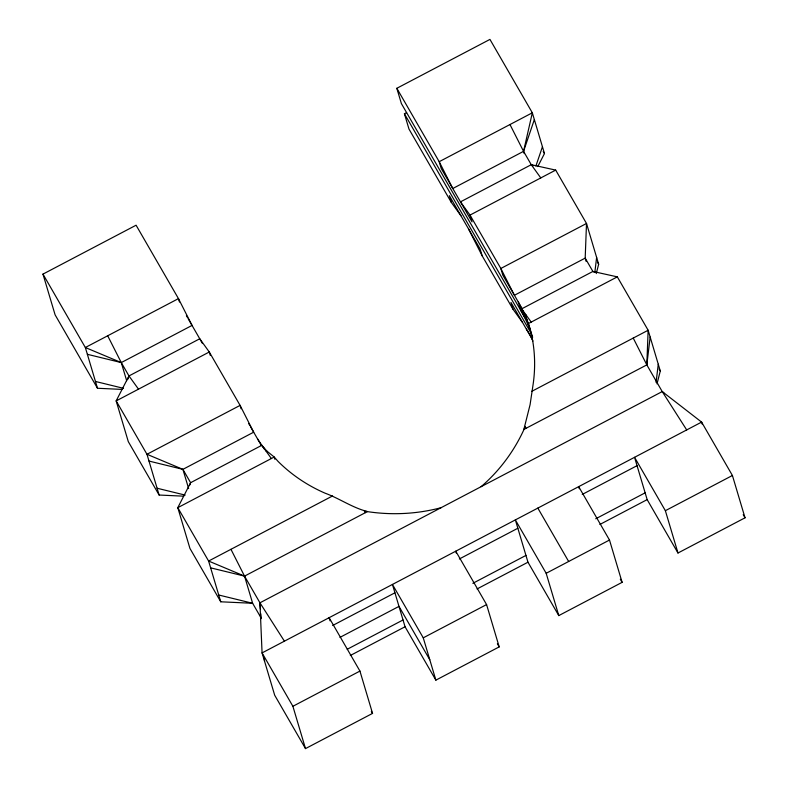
<?xml version="1.0" encoding="UTF-8"?>
<svg xmlns="http://www.w3.org/2000/svg" width="788" height="788" viewBox="0 0 788 788"><rect width="100%" height="100%" fill="white"/><g stroke="black" fill="none" stroke-linecap="round" stroke-linejoin="round"><path stroke-width="1.18" d="M686.703 429.933L662.225 391.577L646.82 364.883L648.14 330.251L617.319 276.864L592.891 271.456L521.666 308.866L525.438 315.298L530.157 329.02A165.697 150.409 -16.6 0 1 533.18 383.904L530.078 404.697L523.862 429.45L646.82 364.883L650.159 337.037M594.881 271.968L596.624 257.44M656.079 382.367L658.266 364.204M596.27 273.584L598.653 264.226L586.508 223.477L555.688 170.1L531.26 164.692L460.488 201.856L470.012 215.085L500.833 268.472L514.416 295.273L585.188 258.119L586.508 223.477L500.833 268.472L502.862 275.258L522.119 308.62M657.005 383.864L660.285 371L648.14 330.251L531.595 391.439M127.814 379.333L128.976 375.935L199.748 338.771L209.283 352L240.094 405.387L253.677 432.188L182.905 469.353L149.001 461.069M189.839 484.965L190.607 482.699L261.833 445.299L266.866 451.081L274.224 457.03L278.065 461.404A165.697 150.409 -16.6 0 0 325.07 493.18C339.539 498.469 352.364 507.748 367.494 511.56L244.536 576.126L210.632 567.843M534.343 119.589L523.557 151.345L524.227 153.611M535.889 166.041L542.44 146.755M107.69 335.777L121.273 362.588L128.976 375.935L116.161 400.895L128.306 441.644L159.117 495.031L183.643 496.174M537.78 166.573L544.469 153.552L532.324 112.802L489.949 39.4L396.827 88.295L401.387 103.583L525.084 317.869M481.084 486.698C500.075 470.397 515.155 449.781 525.153 426.84L524.995 426.347L526 428.327M122.012 389.41L97.485 388.257L55.111 314.855L42.966 274.116L136.088 225.21L178.462 298.613L192.045 325.424L121.273 362.588L87.37 354.304M460.881 215.676L451.347 202.447L408.972 129.045L404.421 113.767L406.598 112.625M555.688 170.1L470.012 215.085L472.042 221.871L441.221 168.494L439.202 161.698L396.827 88.295M266.236 451.406L266.866 451.081M526.069 314.973L525.438 315.298L530.363 330.379L528.344 323.592L617.319 276.864M332.595 495.938L208.603 561.046L220.758 601.796L252.633 603.283L260.936 617.664M330.054 620.836L329.118 617.703L359.939 671.08L372.547 713.396L305.498 748.6L274.687 695.213L262.069 652.907L259.941 602.81L662.225 391.577L701.606 422.102L732.416 475.489L745.034 517.805L677.985 553.009L647.165 499.622L634.557 457.316L665.367 510.693L677.985 553.009M332.684 625.485L394.936 592.803M459.335 558.978L517.854 528.255M582.243 494.44L637.049 465.669M339.953 637.384L398.984 606.386L429.795 659.773M347.222 649.273L403.032 619.969M472.849 583.307L525.951 555.422M595.718 518.79L645.145 492.835M350.315 655.498L405.052 626.755L392.444 584.45L423.255 637.837L435.872 680.143L499.198 646.889L486.58 604.583L455.76 551.196L456.39 553.284M477.045 588.951L527.97 562.208L515.362 519.903L546.173 573.29L558.79 615.595L622.116 582.342L609.498 540.036L578.688 486.649L579.308 488.737M599.895 524.453L647.165 499.622M305.498 748.6L292.89 706.294L359.939 671.08M423.255 637.837L486.58 604.583M546.173 573.29L609.498 540.036M665.367 510.693L732.416 475.489M441.093 507.689C416.497 514.239 390.612 515.391 365.504 511.323M95.466 381.471L123.519 388.326M157.098 488.235L185.16 495.091M218.729 595.009L252.633 603.283L244.536 576.126L230.953 549.315M220.758 601.796L189.938 548.409L177.792 507.669L190.607 482.699L182.905 469.353L146.972 454.282L116.161 400.895L209.283 352L210.288 355.398M509.974 124.534L523.557 151.345L531.26 164.692L533.466 165.707M595.098 272.481L592.891 271.456L585.188 258.119L586.203 261.508M662.225 391.577L664.008 393.232M531.26 164.692L540.785 177.921M521.666 308.866L531.201 322.085M468.584 229.022L482.167 255.834L512.978 309.211L522.513 322.44M261.833 445.299L271.368 458.527M128.976 375.935L138.511 389.164M257.528 438.867L264.482 449.259M274.894 459.296L274.224 457.03L177.792 507.669L208.603 561.046L244.536 576.126L259.941 602.81L284.419 641.176M526.364 329.118L530.501 335.639L532.905 341.096M543.237 151.424L544.469 153.552M597.442 262.138L598.653 264.226M659.073 368.902L660.285 371M743.222 514.663L745.034 517.805M404.421 113.767L531.319 333.59M532.146 339.126L510.959 302.425L512.978 309.211M620.304 579.21L622.116 582.342M537.84 508.102L568.65 561.48M527.97 562.208L558.79 615.595M497.376 643.747L499.198 646.889M405.052 626.755L435.872 680.143M186.411 315.673L187.593 317.722M188.194 318.756L202.496 343.538M248.644 423.471L249.826 425.52M250.377 426.475L261.38 445.535M371.335 711.298L372.547 713.396M292.89 706.294L262.069 652.907L701.606 422.102L702.226 424.19M42.966 274.116L85.34 347.518L97.485 388.257M633.237 338.072L646.82 364.883M365.356 512.683L364.351 510.703L364.499 511.205M526.374 318.431L518.268 301.952L520.799 310.442A165.697 150.409 -16.6 0 1 532.668 337.264M482.167 255.834L480.138 249.038L449.327 195.66L451.347 202.447M241.108 408.775L240.094 405.387L146.972 454.282L159.117 495.031M179.477 302.011L178.462 298.613L85.34 347.518L121.273 362.588L126.671 380.702M182.905 469.353L188.637 488.599M259.941 602.81L260.424 608.897M260.808 613.773L261.192 618.639M264.276 657.606L264.561 661.26M532.324 112.802L523.557 151.345L452.785 188.509L439.202 161.698L532.324 112.802"/></g></svg>
